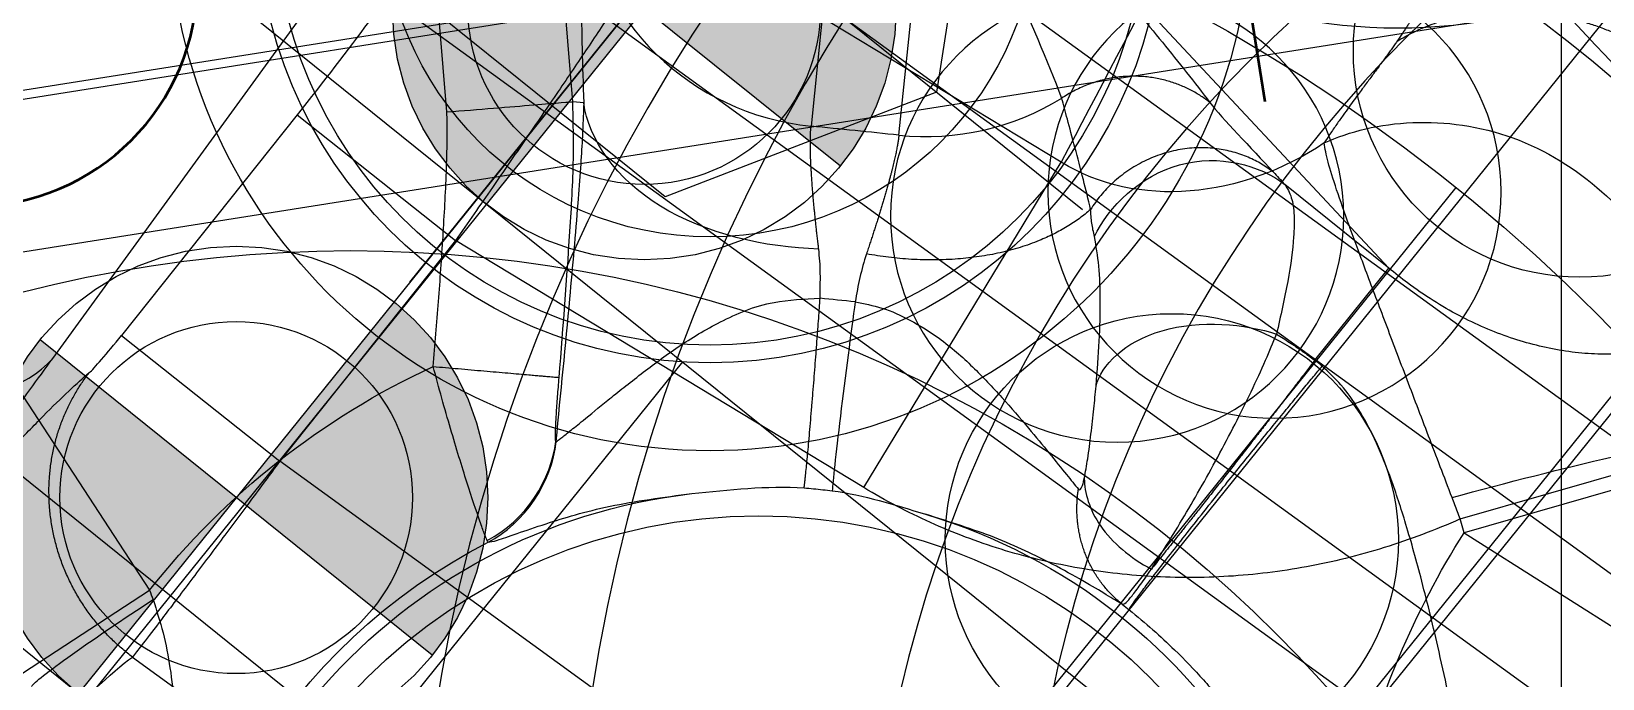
# Model space of a CAD drawing. Header units: millimetres. Extents: x 10462777 to 22643323, y 453826 to 1389191.
# Drawn here: x 11287668.36 to 11287699.56, y 585169.35 to 585182.22 of the extents above; entities that cross this region are included whole.
import ezdxf

# ---------------------------------------------------------------- set-up
doc = ezdxf.new("R2010")
doc.units = ezdxf.units.MM
doc.header["$LTSCALE"] = 200
doc.header["$MEASUREMENT"] = 0
for name, pattern in [('CENTER', [2, 1.25, -0.25, 0.25, -0.25]), ('HIDDEN', [3.75, 2.5, -1.25]), ('PHANTOM', [2.5, 1.25, -0.25, 0.25, -0.25, 0.25, -0.25])]:
    doc.linetypes.add(name, pattern=pattern)
doc.layers.get('0').update_dxf_attribs({"linetype": 'CONTINUOUS'})
for name, color, linetype in [('1', 1, 'CENTER'), ('CDQ2A50-25DC-A93L', 7, 'CONTINUOUS'), ('CENTER', 1, 'CONTINUOUS'), ('CL', 3, 'CONTINUOUS'), ('DR1433-A-002-023-000', 7, 'CONTINUOUS'), ('DR1501-002-005-002', 7, 'CONTINUOUS'), ('HIDDEN', 7, 'HIDDEN'), ('HL', 2, 'HIDDEN')]:
    doc.layers.add(name, color=color, linetype=linetype)
doc.layers.add('DR1431-08-005-000', color=7, linetype='CONTINUOUS', lineweight=50)
doc.layers.add('LAYOUT', color=8, linetype='CONTINUOUS', lineweight=25)

# ---------------------------------------------------------------- blocks, each defined once
blk = doc.blocks.new('A$C321A0869')
at = {"layer": '1', "color": 155, "linetype": 'Continuous'}
for p, q in [((380.218, 283.892), (367.828, 245.758)), ((378.934, 247.128), (380.218, 248.347)), ((364.961, 246.689), (367.828, 245.758)), ((380.663, 245.306), (381.947, 246.525)), ((388.255, 230.607), (390.414, 245.777)), ((380.782, 245.123), (380.663, 245.306)), ((389.516, 245.383), (383.254, 241.316)), ((384.209, 239.846), (389.245, 243.116)), ((132.31, 215.653), (132.31, 236.044)), ((156.805, 229.493), (159.839, 233.377)), ((160.063, 233.202), (157.029, 229.318)), ((388.255, 230.607), (388.255, 233.265)), ((385.906, 230.607), (388.255, 230.607)), ((146.225, 230.578), (137.119, 229.818)), ((146.855, 223.039), (146.225, 230.578)), ((157.029, 229.318), (156.805, 229.493)), ((157.029, 229.318), (162.046, 229.632)), ((146.855, 223.039), (137.406, 222.25)), ((133.391, 222.426), (133.145, 216.824)), ((133.391, 222.426), (137.406, 222.25)), ((137.406, 222.25), (137.159, 216.648)), ((133.145, 216.824), (137.159, 216.648)), ((147.724, 216.648), (137.159, 216.648)), ((137.077, 211.778), (144.983, 211.778))]:
    blk.add_line(p, q, dxfattribs=at)
at = {"layer": '1', "color": 155, "linetype": 'Continuous', "extrusion": (0, 0, -1)}
for centre, radius, start, end in [((-368, 230.365), 15.394, 89.3589, 116.3172), ((-368, 230.365), 11.52, 157.8609, 134.5328), ((-368, 230.365), 11.774, 50.3609, 113.9869), ((-173.75, 230.365), 16.754, 337.345, 356.4174)]:
    blk.add_arc(centre, radius, start, end, dxfattribs=at)
at = {"layer": '1', "color": 155, "linetype": 'Continuous'}
for centre, major_axis, ratio, start_param, end_param in [((387.314, 243.953), (-2.74, 4.219), 0.962309, 0.190372, 1.570796), ((388.269, 242.482), (2.74, -4.219), 0.962309, 4.712389, 5.38677), ((133.092, 216.827), (-0.044, -1.009), 0.052281, 0.254572, 1.570209), ((127.474, 215.866), (-4.847, 0), 0.642612, 0.068295, 3.073299)]:
    blk.add_ellipse(centre, major_axis=major_axis, ratio=ratio, start_param=start_param, end_param=end_param, dxfattribs=at)
for points in [[(383.855, 247.596), (383.745, 247.525), (383.485, 247.343), (382.959, 246.942), (382.344, 246.447), (381.613, 245.837), (381.07, 245.372), (380.782, 245.123)], [(367.828, 245.758), (367.794, 245.702), (367.76, 245.646), (367.727, 245.59)], [(389.727, 241.798), (389.656, 241.215), (389.503, 240.077), (389.238, 238.469), (388.937, 236.92), (388.71, 235.928), (388.59, 235.442)], [(372.787, 241.122), (373.521, 240.797), (374.52, 240.881), (375.191, 241.325)], [(372.802, 241.159), (373.584, 240.806), (374.569, 240.929), (375.193, 241.333)], [(375.193, 241.333), (375.192, 241.332), (375.191, 241.329), (375.19, 241.327), (375.191, 241.326), (375.191, 241.325)], [(384.209, 239.846), (383.891, 240.336), (383.573, 240.826), (383.254, 241.316)], [(372.787, 241.122), (372.792, 241.135), (372.797, 241.147), (372.802, 241.159)], [(393.474, 224.505), (394.259, 230.025), (395.045, 235.545), (395.83, 241.065)], [(144.863, 239.926), (145.317, 236.81), (145.771, 233.694), (146.225, 230.578)], [(381.082, 238.443), (380.955, 238.639), (380.828, 238.834), (380.701, 239.03)], [(381.966, 238.866), (381.665, 238.755), (381.372, 238.603), (381.082, 238.443)], [(376.082, 238.58), (376.597, 238.042), (377.14, 237.528), (377.566, 236.911)], [(377.566, 236.911), (377.602, 236.86), (377.672, 236.757), (377.773, 236.6), (377.839, 236.495), (377.872, 236.441)], [(377.872, 236.441), (378.203, 235.897), (378.435, 235.298), (378.671, 234.706)], [(388.59, 235.442), (388.494, 235.056), (388.403, 234.243), (388.303, 233.591)], [(150.227, 233.954), (149.55, 232.101), (147.988, 230.705), (146.225, 230.578)], [(388.303, 233.591), (388.288, 233.494), (388.272, 233.378), (388.255, 233.265)], [(380.965, 232.654), (380.963, 232.644), (380.965, 232.628), (380.99, 232.619), (381.037, 232.626), (381.108, 232.651), (381.169, 232.68), (381.204, 232.697)], [(385.832, 231.523), (385.846, 231.422), (385.869, 231.22), (385.894, 230.914), (385.903, 230.71), (385.906, 230.607)], [(385.907, 230.418), (385.907, 230.439), (385.908, 230.48), (385.908, 230.543), (385.907, 230.586), (385.906, 230.607)], [(379.728, 230.535), (379.729, 230.478), (379.729, 230.422), (379.729, 230.365)], [(156.805, 229.493), (156.762, 229.521), (156.678, 229.576), (156.55, 229.658), (156.466, 229.714), (156.423, 229.741)], [(156.805, 229.493), (156.533, 229.022), (155.943, 228.124), (154.914, 226.907), (153.769, 225.84), (152.521, 224.931), (151.188, 224.189), (149.79, 223.618), (148.338, 223.223), (147.353, 223.08), (146.855, 223.039)], [(133.419, 226.225), (133.447, 225.946), (133.473, 224.896), (133.427, 223.25), (133.391, 222.426)], [(394.103, 216.965), (393.567, 216.921), (392.499, 216.901), (390.908, 217.08), (389.353, 217.465), (387.852, 218.051), (386.425, 218.834), (385.094, 219.807), (383.88, 220.96), (382.802, 222.283), (382.193, 223.264), (381.915, 223.781)], [(132.584, 212.751), (132.625, 213.111), (132.708, 213.78), (132.83, 214.639), (132.949, 215.34), (133.025, 215.698), (133.062, 215.85)], [(136.598, 209.331), (136.764, 210.464), (136.927, 211.299), (137.077, 211.778)]]:
    blk.add_open_spline(points, degree=3, dxfattribs=at)
for points, knots in [([(374.825, 244.163), (375.184, 244.404), (375.9, 244.89), (376.785, 245.506), (377.485, 246.006), (378.002, 246.385), (378.425, 246.706), (378.741, 246.959), (378.894, 247.09), (378.934, 247.128)], [0, 0, 0, 0, 0.25, 0.5, 0.625, 0.75, 0.875, 0.9375, 1, 1, 1, 1]), ([(378.934, 247.128), (379.373, 246.666), (379.809, 246.206), (380.444, 245.537), (380.641, 245.33), (380.663, 245.306)], [0, 0, 0, 0, 0.5, 0.5, 1, 1, 1, 1]), ([(364.863, 246.384), (364.906, 246.401), (365.216, 246.337), (366.32, 246.031), (367.075, 245.8), (367.727, 245.59)], [0, 0, 0, 0, 0.5, 0.5, 1, 1, 1, 1]), ([(367.727, 245.59), (367.6, 245.397), (367.341, 245.001), (366.875, 244.456), (366.273, 243.849), (365.49, 243.19), (364.202, 242.231), (362.891, 241.319), (361.536, 240.302), (360.872, 239.75), (360.489, 239.432)], [0, 0, 0, 0, 0.06785, 0.139243, 0.21457, 0.328997, 0.45797, 0.723164, 0.840346, 1, 1, 1, 1]), ([(376.225, 242.078), (377.079, 242.661), (378.326, 243.514), (379.812, 244.585), (380.42, 245.1), (380.663, 245.306)], [0, 0, 0, 0, 0.564953, 0.825736, 1, 1, 1, 1]), ([(380.782, 245.123), (380.747, 245.096), (380.679, 245.045), (380.491, 244.905), (380.182, 244.678), (379.716, 244.349), (378.867, 243.764), (377.381, 242.767), (375.999, 241.861), (375.193, 241.333)], [0, 0, 0, 0, 0.03782, 0.074088, 0.153058, 0.246011, 0.354238, 0.623923, 1, 1, 1, 1]), ([(381.447, 239.665), (380.8, 240.509), (380.271, 241.615), (380.005, 243.685), (380.281, 244.588), (380.782, 245.123)], [0, 0, 0, 0, 0.5, 0.5, 1, 1, 1, 1]), ([(372.802, 241.159), (372.822, 241.197), (372.864, 241.272), (373.049, 241.576), (373.422, 242.159), (373.955, 242.946), (374.439, 243.633), (374.696, 243.986), (374.825, 244.163)], [0, 0, 0, 0, 0.121774, 0.247363, 0.495462, 0.746085, 0.872821, 1, 1, 1, 1]), ([(389.245, 243.116), (388.85, 241.924), (388.443, 240.984), (387.629, 239.257), (387.219, 238.491), (386.808, 237.789)], [0, 0, 0, 0, 0.5, 0.5, 1, 1, 1, 1]), ([(162.328, 231.99), (162.29, 231.676), (162.216, 231.049), (162.204, 230.1), (162.263, 229.155), (162.538, 227.286), (163.317, 225.159), (165.443, 222.044), (169.588, 218.906), (176.905, 218.364), (182.342, 222.005), (184.457, 225.791), (185.525, 229.507), (185.119, 234.553), (181.668, 239.345), (177.913, 241.284), (174.88, 241.93), (172.769, 241.937), (170.732, 241.546), (169.762, 241.182), (169.277, 241)], [0, 0, 0, 0, 0.015776, 0.031543, 0.047309, 0.063075, 0.125873, 0.15798, 0.251061, 0.374968, 0.498875, 0.553833, 0.589053, 0.691361, 0.793668, 0.870126, 0.89669, 0.94831, 0.974178, 1, 1, 1, 1]), ([(375.193, 241.333), (375.206, 241.346), (375.231, 241.372), (375.326, 241.447), (375.455, 241.544), (375.647, 241.682), (375.906, 241.863), (376.118, 242.006), (376.225, 242.078)], [0, 0, 0, 0, 0.13388, 0.270339, 0.410302, 0.553786, 0.774827, 1, 1, 1, 1]), ([(375.191, 241.325), (375.221, 241.316), (375.281, 241.298), (375.519, 241.245), (375.899, 241.162), (376.494, 241.042), (377.288, 240.861), (378.183, 240.632), (379.111, 240.295), (380.002, 239.825), (380.494, 239.266), (380.701, 239.03)], [0, 0, 0, 0, 0.074587, 0.150733, 0.228472, 0.346186, 0.480494, 0.614614, 0.749911, 0.894774, 1, 1, 1, 1]), ([(381.447, 239.665), (381.467, 239.686), (381.513, 239.733), (381.584, 239.805), (381.658, 239.881), (381.732, 239.955), (381.804, 240.027), (381.875, 240.098), (381.944, 240.166), (382.012, 240.233), (382.08, 240.299), (382.151, 240.368), (382.226, 240.44), (382.303, 240.513), (382.379, 240.585), (382.452, 240.652), (382.518, 240.713), (382.578, 240.768), (382.633, 240.818), (382.683, 240.863), (382.729, 240.903), (382.771, 240.939), (382.809, 240.972), (382.843, 241.001), (382.872, 241.026), (382.898, 241.047), (382.922, 241.067), (382.943, 241.084), (382.964, 241.101), (382.984, 241.117), (383.003, 241.133), (383.023, 241.148), (383.042, 241.163), (383.06, 241.177), (383.078, 241.191), (383.096, 241.204), (383.114, 241.218), (383.132, 241.231), (383.151, 241.245), (383.171, 241.26), (383.194, 241.276), (383.219, 241.293), (383.239, 241.306), (383.251, 241.314), (383.254, 241.316)], [0, 0, 0, 0, 0.024616, 0.056604, 0.087717, 0.118959, 0.150426, 0.181882, 0.212757, 0.243204, 0.274424, 0.307696, 0.344106, 0.38268, 0.421331, 0.458834, 0.494448, 0.528009, 0.559529, 0.589029, 0.616537, 0.642039, 0.665476, 0.686782, 0.705892, 0.72284, 0.738135, 0.752414, 0.7663, 0.780107, 0.793882, 0.807661, 0.821469, 0.835278, 0.84906, 0.862947, 0.877162, 0.892076, 0.908096, 0.925626, 0.945068, 0.966817, 0.991265, 1, 1, 1, 1]), ([(372.787, 241.122), (372.823, 241.089), (372.895, 241.022), (373.264, 240.797), (373.888, 240.402), (374.828, 239.765), (375.667, 238.972), (376.082, 238.58)], [0, 0, 0, 0, 0.157772, 0.317783, 0.478675, 0.741848, 1, 1, 1, 1]), ([(380.701, 239.03), (380.833, 239.132), (381.033, 239.286), (381.277, 239.497), (381.39, 239.609), (381.447, 239.665)], [0, 0, 0, 0, 0.491061, 0.743347, 1, 1, 1, 1]), ([(384.209, 239.846), (384.208, 239.845), (384.196, 239.837), (384.172, 239.822), (384.138, 239.801), (384.104, 239.781), (384.068, 239.761), (384.03, 239.74), (383.991, 239.719), (383.947, 239.696), (383.902, 239.672), (383.855, 239.648), (383.807, 239.624), (383.757, 239.6), (383.705, 239.575), (383.651, 239.549), (383.596, 239.524), (383.539, 239.498), (383.478, 239.471), (383.41, 239.441), (383.335, 239.409), (383.252, 239.373), (383.164, 239.335), (383.075, 239.298), (382.99, 239.263), (382.905, 239.228), (382.821, 239.194), (382.734, 239.16), (382.645, 239.125), (382.555, 239.089), (382.463, 239.054), (382.368, 239.018), (382.272, 238.981), (382.174, 238.944), (382.072, 238.906), (382.002, 238.88), (381.966, 238.866)], [0, 0, 0, 0, 0.003479, 0.03354, 0.06243, 0.090536, 0.118252, 0.145952, 0.173715, 0.2014, 0.229027, 0.256698, 0.284404, 0.3121, 0.339823, 0.367595, 0.395245, 0.422876, 0.451516, 0.482312, 0.515662, 0.551344, 0.587994, 0.623064, 0.655777, 0.687246, 0.718341, 0.749377, 0.780468, 0.811551, 0.842626, 0.87375, 0.904815, 0.935701, 0.96722, 1, 1, 1, 1]), ([(381.082, 238.443), (380.582, 238.142), (379.798, 237.663), (378.464, 236.831), (378.017, 236.542), (377.872, 236.441)], [0, 0, 0, 0, 0.5, 0.5, 1, 1, 1, 1]), ([(381.082, 238.443), (381.167, 238.281), (381.354, 237.928), (381.505, 237.324), (381.589, 236.604), (381.552, 235.807), (381.433, 234.969), (381.297, 234.209), (381.155, 233.544), (381.037, 233), (380.989, 232.767), (380.965, 232.654)], [0, 0, 0, 0, 0.067964, 0.148393, 0.245591, 0.378407, 0.511832, 0.648684, 0.766857, 0.887575, 1, 1, 1, 1]), ([(150.087, 238.078), (150.088, 238.068), (150.092, 238.045), (150.098, 238.01), (150.104, 237.972), (150.11, 237.934), (150.115, 237.896), (150.12, 237.858), (150.125, 237.818), (150.13, 237.778), (150.135, 237.737), (150.139, 237.696), (150.143, 237.653), (150.148, 237.61), (150.152, 237.566), (150.156, 237.52), (150.16, 237.472), (150.163, 237.424), (150.167, 237.376), (150.17, 237.328), (150.173, 237.282), (150.176, 237.236), (150.179, 237.189), (150.181, 237.143), (150.184, 237.097), (150.186, 237.05), (150.189, 237), (150.191, 236.945), (150.194, 236.886), (150.196, 236.821), (150.199, 236.75), (150.202, 236.672), (150.204, 236.586), (150.207, 236.507), (150.208, 236.456), (150.209, 236.437)], [0, 0, 0, 0, 0.023274, 0.054888, 0.084756, 0.11342, 0.141458, 0.16944, 0.197522, 0.225565, 0.253594, 0.281635, 0.309631, 0.33763, 0.366026, 0.395235, 0.425265, 0.455736, 0.485498, 0.513837, 0.541013, 0.567571, 0.594335, 0.621153, 0.646701, 0.672792, 0.700613, 0.73049, 0.762755, 0.797723, 0.835687, 0.876967, 0.921891, 0.970783, 1, 1, 1, 1]), ([(385.447, 235.954), (385.572, 236.116), (385.839, 236.46), (386.221, 236.982), (386.571, 237.459), (386.73, 237.679), (386.808, 237.789)], [0, 0, 0, 0, 0.225897, 0.481872, 0.743409, 1, 1, 1, 1]), ([(150.227, 233.954), (150.765, 234.921), (151.853, 235.854), (154.55, 236.622), (156.037, 236.422), (157.096, 235.911)], [0, 0, 0, 0, 0.5, 0.5, 1, 1, 1, 1]), ([(150.209, 236.437), (150.209, 236.411), (150.211, 236.354), (150.212, 236.26), (150.213, 236.161), (150.213, 236.062), (150.213, 235.962), (150.212, 235.86), (150.212, 235.758), (150.211, 235.654), (150.21, 235.546), (150.209, 235.429), (150.208, 235.299), (150.206, 235.155), (150.205, 234.994), (150.205, 234.815), (150.206, 234.615), (150.209, 234.394), (150.216, 234.17), (150.223, 234.023), (150.227, 233.954)], [0, 0, 0, 0, 0.0415, 0.087094, 0.13024, 0.171807, 0.212718, 0.253715, 0.294592, 0.335056, 0.37657, 0.421306, 0.471128, 0.52654, 0.587776, 0.656044, 0.73315, 0.820128, 0.915078, 1, 1, 1, 1]), ([(385.074, 235.556), (385.131, 235.627), (385.243, 235.766), (385.38, 235.892), (385.447, 235.954)], [0, 0, 0, 0, 0.509982, 1, 1, 1, 1]), ([(385.074, 235.556), (385.712, 235.712), (386.589, 235.609), (387.905, 234.662), (388.244, 233.888), (388.255, 233.265)], [0, 0, 0, 0, 0.5, 0.5, 1, 1, 1, 1]), ([(382.779, 233.666), (383.031, 233.839), (383.532, 234.183), (384.166, 234.664), (384.698, 235.124), (384.949, 235.412), (385.074, 235.556)], [0, 0, 0, 0, 0.251189, 0.498717, 0.748731, 1, 1, 1, 1]), ([(379.728, 230.535), (379.712, 230.649), (379.68, 230.88), (379.607, 231.428), (379.467, 232.225), (379.221, 233.297), (378.852, 234.243), (378.671, 234.706)], [0, 0, 0, 0, 0.158807, 0.322597, 0.493952, 0.751817, 1, 1, 1, 1]), ([(156.423, 229.741), (156.056, 229.981), (155.318, 230.463), (154.251, 231.161), (153.253, 231.815), (152.354, 232.407), (151.577, 232.926), (150.95, 233.36), (150.47, 233.713), (150.309, 233.873), (150.227, 233.954)], [0, 0, 0, 0, 0.123779, 0.249315, 0.374831, 0.498577, 0.623666, 0.748831, 0.872658, 1, 1, 1, 1]), ([(382.779, 233.666), (383.162, 233.847), (383.82, 233.785), (385.099, 232.889), (385.614, 232.129), (385.832, 231.523)], [0, 0, 0, 0, 0.5, 0.5, 1, 1, 1, 1]), ([(156.423, 229.741), (157.115, 230.607), (157.901, 231.553), (159.122, 232.942), (159.531, 233.357), (159.704, 233.483)], [0, 0, 0, 0, 0.5, 0.5, 1, 1, 1, 1]), ([(381.204, 232.697), (381.319, 232.759), (381.565, 232.892), (381.98, 233.15), (382.403, 233.417), (382.656, 233.584), (382.779, 233.666)], [0, 0, 0, 0, 0.223684, 0.480353, 0.745612, 1, 1, 1, 1]), ([(388.255, 233.265), (388.223, 233.176), (388.161, 233.004), (387.91, 232.739), (387.494, 232.416), (386.843, 232.023), (386.166, 231.688), (385.832, 231.523)], [0, 0, 0, 0, 0.174938, 0.340392, 0.496385, 0.751893, 1, 1, 1, 1]), ([(381.204, 232.697), (380.984, 232.515), (380.783, 232.23), (380.559, 231.469), (380.543, 230.994), (380.637, 230.529)], [0, 0, 0, 0, 0.5, 0.5, 1, 1, 1, 1]), ([(380.637, 230.529), (380.792, 230.545), (381.133, 230.58), (381.763, 230.664), (382.472, 230.771), (383.437, 230.938), (384.426, 231.145), (385.294, 231.363), (385.658, 231.471), (385.832, 231.523)], [0, 0, 0, 0, 0.112435, 0.248093, 0.373234, 0.498865, 0.749359, 0.879676, 1, 1, 1, 1]), ([(393.474, 224.505), (393.356, 224.49), (393.069, 224.466), (392.623, 224.478), (392.142, 224.55), (391.683, 224.678), (391.242, 224.858), (390.822, 225.089), (390.427, 225.367), (390.058, 225.69), (389.719, 226.053), (389.41, 226.456), (389.133, 226.894), (388.892, 227.363), (388.687, 227.859), (388.518, 228.384), (388.388, 228.937), (388.296, 229.524), (388.254, 230.085), (388.252, 230.45), (388.255, 230.607)], [0, 0, 0, 0, 0.04152, 0.100873, 0.156978, 0.212835, 0.268183, 0.323489, 0.37875, 0.433797, 0.488967, 0.544603, 0.600587, 0.656781, 0.71326, 0.770349, 0.828758, 0.88921, 0.952417, 1, 1, 1, 1]), ([(379.729, 230.365), (379.726, 230.158), (379.721, 229.75), (379.672, 229.073), (379.597, 228.48), (379.504, 227.962), (379.368, 227.321), (379.169, 226.622), (378.886, 225.865), (378.723, 225.505), (378.643, 225.329)], [0, 0, 0, 0, 0.115349, 0.227625, 0.389208, 0.46651, 0.541858, 0.780039, 0.891938, 1, 1, 1, 1]), ([(379.728, 230.535), (379.745, 230.522), (379.78, 230.497), (379.968, 230.491), (380.243, 230.502), (380.505, 230.52), (380.637, 230.529)], [0, 0, 0, 0, 0.247804, 0.496921, 0.747618, 1, 1, 1, 1]), ([(381.915, 223.781), (382.088, 223.992), (382.458, 224.444), (383.124, 225.274), (383.837, 226.21), (384.518, 227.16), (385.038, 227.964), (385.425, 228.661), (385.693, 229.284), (385.863, 229.858), (385.893, 230.241), (385.907, 230.418)], [0, 0, 0, 0, 0.099017, 0.211859, 0.388678, 0.537896, 0.664161, 0.770921, 0.860669, 0.935462, 1, 1, 1, 1]), ([(137.119, 229.818), (137.132, 229.665), (137.157, 229.358), (137.197, 228.685), (137.238, 227.863), (137.277, 226.909), (137.315, 225.842), (137.348, 224.713), (137.38, 223.501), (137.397, 222.679), (137.406, 222.25)], [0, 0, 0, 0, 0.12227, 0.246247, 0.371943, 0.499371, 0.621613, 0.749499, 0.869315, 1, 1, 1, 1]), ([(137.159, 216.648), (137.156, 216.324), (137.15, 215.631), (137.137, 214.57), (137.121, 213.51), (137.104, 212.643), (137.089, 212.063), (137.081, 211.864), (137.077, 211.778)], [0, 0, 0, 0, 0.146861, 0.313552, 0.500044, 0.699892, 0.868664, 1, 1, 1, 1]), ([(132.287, 212.751), (132.293, 213.203), (132.307, 214.22), (132.309, 215.141), (132.31, 215.653)], [0, 0, 0, 0, 0.444122, 1, 1, 1, 1])]:
    blk.add_open_spline(points, degree=3, knots=knots, dxfattribs=at)
for points, weights in [([(374.825, 244.163), (375.612, 242.99), (376.184, 242.139), (376.225, 242.078)], [1.159370932, 0.947010241149, 0.946876440355, 1.15896952962]), ([(150.209, 236.437), (150.905, 238.142), (152.62, 239.203), (154.757, 239.25)], [1.09539715045, 0.968200643785, 0.96820094985, 1.09539806865]), ([(377.566, 236.911), (377.989, 237.167), (379.41, 238.127), (380.701, 239.03)], [1.29364720232, 0.928679643632, 0.90391961419, 1.21936711399]), ([(385.447, 235.954), (384.091, 236.187), (382.826, 237.285), (381.966, 238.866)], [1.02292779501, 0.967959990491, 1.0118283213, 1.15453278743]), ([(388.59, 235.442), (388.578, 236.525), (387.925, 237.445), (386.808, 237.789)], [1.20245836053, 1.00364500506, 0.951257130155, 1.04529473581]), ([(388.303, 233.591), (388.276, 235.103), (387.068, 236.14), (385.447, 235.954)], [1.24026121667, 0.945808776411, 0.922006258691, 1.16885366351]), ([(379.728, 230.535), (379.723, 231.452), (380.204, 232.213), (380.965, 232.654)], [1.00703481877, 0.976156103469, 1.04693193212, 1.21936230473]), ([(385.906, 230.607), (384.434, 230.562), (382.204, 230.526), (380.637, 230.529)], [1.42935474927, 1.03846419482, 0.914477801472, 1.05739556922]), ([(379.729, 230.365), (379.858, 230.439), (383.293, 230.468), (385.907, 230.418)], [1.42970762747, 0.856966897915, 0.856764195941, 1.42909952155]), ([(137.077, 211.778), (134.669, 211.815), (132.992, 213.517), (133.062, 215.85)], [1.17880132922, 0.940399537612, 0.940399556927, 1.17880138716]), ([(136.598, 209.331), (134.238, 209.426), (132.573, 210.845), (132.584, 212.751)], [1.17263865249, 0.942451718488, 0.942453782523, 1.17264484459])]:
    blk.add_rational_spline(points, weights, degree=3, dxfattribs=at)
blk = doc.blocks.new('A$C3D036A4C')
at = {"layer": 'DR1501-002-005-002'}
h = blk.add_hatch(color=256, dxfattribs=at)
h.dxf.hatch_style = 1
h.paths.add_polyline_path([(20, 35), (20, 33.5, -0.414214), (23.5, 30), (25, 30, 0.414214)])
h.paths.add_polyline_path([(20, 33.5), (20, 30), (23.5, 30, 0.414214)], flags=17)
h.paths.add_polyline_path([(20, 30), (16.5, 30, 0.414214), (20, 26.5)], flags=17)
h.paths.add_polyline_path([(16.5, 30), (15, 30, 0.414214), (20, 25), (20, 26.5, -0.414214)])
at = {"layer": 'CL'}
for p, q in [((20, 8.5), (20, 81.5)), ((0, 45), (100, 45)), ((15, 30), (25, 30)), ((13.5, 15), (26.5, 15))]:
    blk.add_line(p, q, dxfattribs=at)
at = {"layer": 'DR1501-002-005-002'}
blk.add_line((0, 5), (0, 85), dxfattribs=at)
for centre, radius in [((20, 30), 3.5), ((20, 15), 6.5)]:
    blk.add_circle(centre, radius, dxfattribs=at)
at = {"layer": 'HL'}
blk.add_circle((20, 30), 5, dxfattribs=at)
blk = doc.blocks.new('A$C148D47CC')
at = {"layer": 'CL'}
blk.add_line((0, 10), (175, 10), dxfattribs=at)
at = {"layer": 'DR1501-002-005-002'}
for p, q in [((20, 0), (20, 20)), ((0, 0), (175, 0))]:
    blk.add_line(p, q, dxfattribs=at)
blk = doc.blocks.new('A$C4F800965')
at = {"layer": 'CL'}
for p, q in [((35, 70), (35, 0)), ((0, 35), (70, 35))]:
    blk.add_line(p, q, dxfattribs=at)
blk.add_circle((35, 35), 26, dxfattribs=at)
at = {"layer": 'DR1501-002-005-002'}
for centre, radius in [((35, 35), 35), ((35, 9), 4.5)]:
    blk.add_circle(centre, radius, dxfattribs=at)
at = {"layer": 'HL'}
blk.add_circle((35, 35), 11, dxfattribs=at)
blk = doc.blocks.new('A$C59BF75ED')
at = {"layer": 'CENTER'}
for p, q in [((50, 24.5), (50, 5.5)), ((40.5, 15), (59.5, 15))]:
    blk.add_line(p, q, dxfattribs=at)
at = {"layer": 'CL'}
blk.add_line((30, 45), (230, 45), dxfattribs=at)
at = {"layer": 'DR1501-002-005-002'}
blk.add_lwpolyline([(52.887, 10), (47.113, 10), (44.226, 15), (47.113, 20), (52.887, 20), (55.773, 15), (52.887, 10)], dxfattribs=at)
for radius in [10.75, 9, 8.65]:
    blk.add_circle((50, 15), radius, dxfattribs=at)
for name, p in [('A$C3D036A4C', (30, 0)), ('A$C4F800965', (0, 10)), ('A$C148D47CC', (25, 35))]:
    blk.add_blockref(name, p, dxfattribs=at)
blk = doc.blocks.new('A$C01323151')
at = {"layer": 'DR1501-002-005-002', "xscale": -1, "rotation": 270}
blk.add_blockref('A$C59BF75ED', (160.15, 152.367), dxfattribs=at)
at = {"layer": 'DR1501-002-005-002', "rotation": 90.00000000000004}
blk.add_blockref('A$C59BF75ED', (444.4, 152.367), dxfattribs=at)
blk = doc.blocks.new('A$C6B1410A9')
at = {"layer": 'DR1501-002-005-002', "xscale": -1, "rotation": 270}
blk.add_blockref('A$C59BF75ED', (145.06, 152.004), dxfattribs=at)
at = {"layer": 'DR1501-002-005-002', "rotation": 90.00000000000004}
blk.add_blockref('A$C59BF75ED', (414.4, 149.992), dxfattribs=at)
blk = doc.blocks.new('CDQ2A50-25-S')
at = {"layer": 'CDQ2A50-25DC-A93L', "ltscale": 10}
for p, q in [((-21.5, 0), (-21.5, 65.5)), ((-18.5, 0), (-18.5, 65.5))]:
    blk.add_line(p, q, dxfattribs=at)
at = {"layer": 'HIDDEN', "ltscale": 10}
blk.add_line((-21.677, 0), (-21.677, 65.5), dxfattribs=at)
blk = doc.blocks.new('A$C7C8F32CC')
at = {"layer": 'DR1431-08-005-000', "color": 1, "linetype": 'CENTER', "ltscale": 0.5}
blk.add_line((10.094, 123, 41.999), (22.906, 123, 41.999), dxfattribs=at)
at = {"layer": 'DR1431-08-005-000', "ltscale": 10}
blk.add_circle((16.5, 148, 41.999), 4.5, dxfattribs=at)
at = {"layer": 'DR1433-A-002-023-000'}
blk.add_blockref('CDQ2A50-25-S', (40.5, 102, 41.999), dxfattribs=at)
blk = doc.blocks.new('A$C5CB33DE0')
at = {"layer": 'DR1433-A-002-023-000', "ltscale": 0.5, "xscale": -1, "rotation": 180}
blk.add_blockref('A$C7C8F32CC', (0, 170.5), dxfattribs=at)
blk = doc.blocks.new('A$C256B494F')
at = {"layer": 'DR1501-002-005-002', "rotation": 314.9999999999999}
blk.add_blockref('A$C5CB33DE0', (186.894, 170.537, -52.027), dxfattribs=at)
blk = doc.blocks.new('A$C1F8A417F')
at = {"ltscale": 10}
for name, p in [('A$C256B494F', (1576.882, 789.024, 10.028)), ('A$C6B1410A9', (1650.716, 788.607)), ('A$C01323151', (1633.375, 786.022))]:
    blk.add_blockref(name, p, dxfattribs=at)
at = {"layer": 'DR1501-002-005-002'}
blk.add_blockref('A$C321A0869', (1664.775, 743.024), dxfattribs=at)
blk = doc.blocks.new('A$C7DA30AB0')
at = {"layer": 'LAYOUT', "color": 6, "linetype": 'PHANTOM'}
blk.add_circle((3030.448, 3025.987, 0), 2693.021, dxfattribs=at)
blk = doc.blocks.new('A$C6F7E1649')
at = {"color": 0, "linetype": 'Continuous', "lineweight": -3, "ltscale": 10}
blk.add_line((600, 595, 0), (1320, 595, 0), dxfattribs=at)

msp = doc.modelspace()

# ---------------------------------------------------------------- block references
at = {"ltscale": 10, "rotation": 324.019764306913}
msp.add_blockref('A$C1F8A417F', (11285651.31599, 585455.73383), dxfattribs=at)

# ---------------------------------------------------------------- next in the draw order: block references
at = {"ltscale": 10, "rotation": 51.1429793073033}
msp.add_blockref('A$C1F8A417F', (11287165.47006, 582967.95012), dxfattribs=at)

# ---------------------------------------------------------------- next in the draw order: block references
at = {"ltscale": 10}
msp.add_blockref('A$C7DA30AB0', (11285684.40366, 580408.4363), dxfattribs=at)

# ---------------------------------------------------------------- next in the draw order: block references
at = {"ltscale": 10, "rotation": 270}
msp.add_blockref('A$C6F7E1649', (11287103.73988, 586135.42309, 0), dxfattribs=at)

doc.saveas('drawing.dxf')
